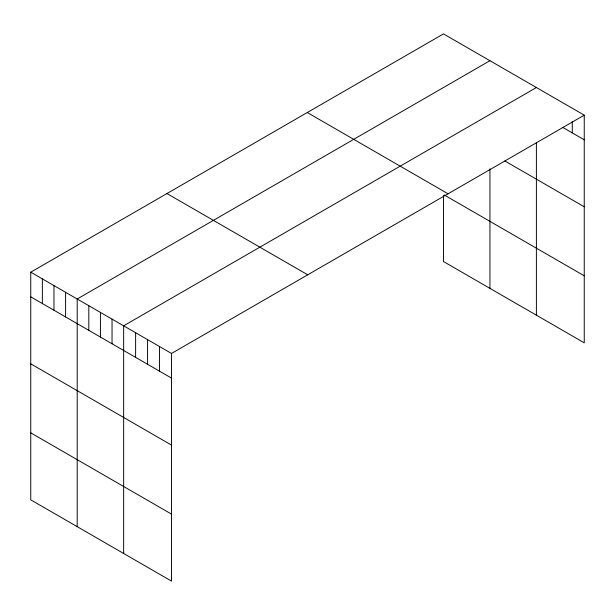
<?xml version="1.0" encoding="UTF-8"?>
<svg xmlns="http://www.w3.org/2000/svg" width="615" height="615" viewBox="0 0 615 615"><rect width="100%" height="100%" fill="white"/><g stroke="black" fill="none" stroke-linecap="round" stroke-linejoin="round"><path stroke-width="0.92" d="M30.75 272.184L171.508 353.456L171.508 581.106L30.75 499.841L30.75 272.184L443.492 33.894L584.25 115.159L584.25 342.816L443.492 261.544L443.492 195.516M489.94 60.708L77.198 299.005L77.198 526.663M536.395 87.53L123.653 325.819L123.653 553.477M171.508 353.456L584.25 115.159M562.717 127.374L584.25 139.813M504.869 160.976L584.25 206.801M307.285 112.53L448.043 193.794M444.322 195.032L584.25 275.82M166.957 193.548L307.715 274.813M30.75 296.837L171.508 378.102M30.75 363.826L171.508 445.099M30.75 432.852L171.508 514.117M572.288 121.524L572.288 132.901M536.395 142.803L536.395 315.18M489.94 168.917L489.94 288.366M159.546 346.545L159.546 371.199M147.577 339.634L147.577 364.288M135.615 332.73L135.615 357.384M112.038 319.116L112.038 343.77M100.422 312.412L100.422 337.066M88.814 305.709L88.814 330.363M65.59 292.302L65.59 316.948M53.974 285.598L53.974 310.244M42.366 278.887L42.366 303.541"/></g></svg>
